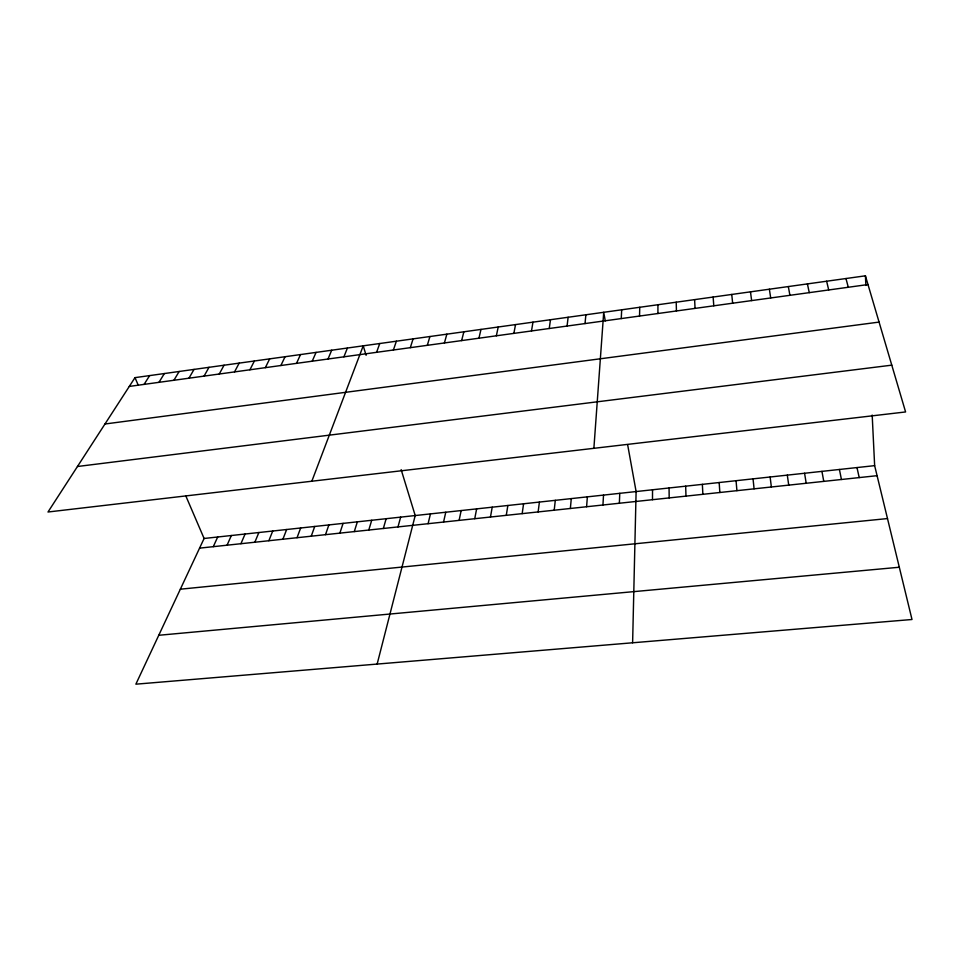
<?xml version="1.0" encoding="UTF-8"?>
<svg xmlns="http://www.w3.org/2000/svg" width="960" height="960" viewBox="0 0 960 960"><rect width="100%" height="100%" fill="white"/><g stroke="black" fill="none" stroke-linecap="round" stroke-linejoin="round"><path stroke-width="1.44" d="M652.488 499.692L652.536 489.768M639.54 316.056L639.744 307.284M632.616 642.78L636.108 491.556L627.624 444.6M619.368 503.232L619.764 493.332M621.252 318.576L621.684 309.792M602.94 504.996L603.516 495.096M593.88 448.32L603.72 312.3L605.28 320.916M586.608 506.736L587.352 496.848M570.36 508.476L571.284 498.6M585.024 323.568L585.876 314.784M554.208 510.204L555.3 500.34M567.072 326.052L568.128 317.268M538.14 511.92L539.4 502.056M522.168 513.636L523.584 503.784M549.24 328.512L550.488 319.716M506.28 515.328L507.852 505.488M531.504 330.96L532.956 322.164M490.476 517.02L492.204 507.192M513.876 333.384L515.532 324.588M474.744 518.7L476.64 508.872M459.108 520.38L461.16 510.564M496.356 335.808L498.204 327.012M443.568 522.036L445.764 512.232M478.944 338.208L480.984 329.412M428.088 523.692L430.452 513.888M461.628 340.596L463.86 331.8M377.148 664.068L415.212 515.544L401.148 469.62M397.992 526.92L400.644 517.128M444.42 342.972L446.844 334.164M383.352 528.48L386.148 518.712M427.308 345.324L429.924 336.528M368.784 530.04L371.712 520.272M354.288 531.588L357.36 521.832M410.304 347.676L413.1 338.868M339.864 533.136L343.08 523.38M393.396 350.004L396.372 341.208M325.512 534.66L328.872 524.928M311.244 536.196L314.724 526.464M376.584 352.32L379.752 343.524M297.036 537.708L300.66 527.988M311.832 481.224L363.216 345.828L366.12 355.308M282.9 539.22L286.656 529.512M343.908 356.832L347.412 348.024M268.848 540.732L272.724 531.024M254.856 542.22L258.864 532.524M328.02 359.016L331.692 350.22M240.924 543.708L245.076 534.024M312.216 361.2L316.068 352.392M227.076 545.196L231.348 535.512M213.288 546.672L217.692 537M296.508 363.372L300.516 354.564M185.904 496.116L204.096 538.476L135.864 684.18L912 619.5L874.644 465.648L872.184 415.068M280.884 365.52L285.06 356.724M265.344 367.668L269.676 358.86M249.9 369.792L254.388 360.996M234.528 371.916L239.184 363.12M219.252 374.028L224.052 365.22M204.06 376.116L209.004 367.32M188.94 378.204L194.04 369.408M173.904 380.28L179.16 371.484M158.952 382.344L164.364 373.548M144.084 384.384L149.64 375.6M134.988 377.64L48 512.004L905.592 411.948L865.416 275.82L134.988 377.64L138.288 385.308M129.3 386.424L867.996 284.544M104.976 423.996L879.072 322.092M77.46 466.5L891.78 365.16M204.096 538.476L874.644 465.648M199.584 548.136L877.08 475.68M180.348 589.2L887.496 518.568M158.76 635.28L899.316 567.24M845.964 278.532L848.292 287.268M826.632 281.232L828.708 289.968M856.98 467.568L859.212 477.588M807.42 283.908L809.256 292.644M839.412 469.476L841.44 479.484M788.328 286.572L789.924 295.308M821.94 471.372L823.764 481.38M804.576 473.256L806.196 483.252M769.356 289.212L770.712 297.96M787.296 475.14L788.736 485.124M750.492 291.84L751.62 300.6M770.124 477L771.36 486.984M753.036 478.86L754.092 488.832M731.748 294.456L732.648 303.216M736.056 480.708L736.92 490.668M713.124 297.048L713.796 305.808M719.172 482.532L719.844 492.492M694.608 299.628L695.064 308.4M865.416 275.82L865.884 285.432M702.372 484.356L702.864 494.304M685.668 486.18L685.98 496.116M676.212 302.196L676.44 310.968M669.06 487.98L669.18 497.904M657.924 304.74L657.924 313.512"/></g></svg>
